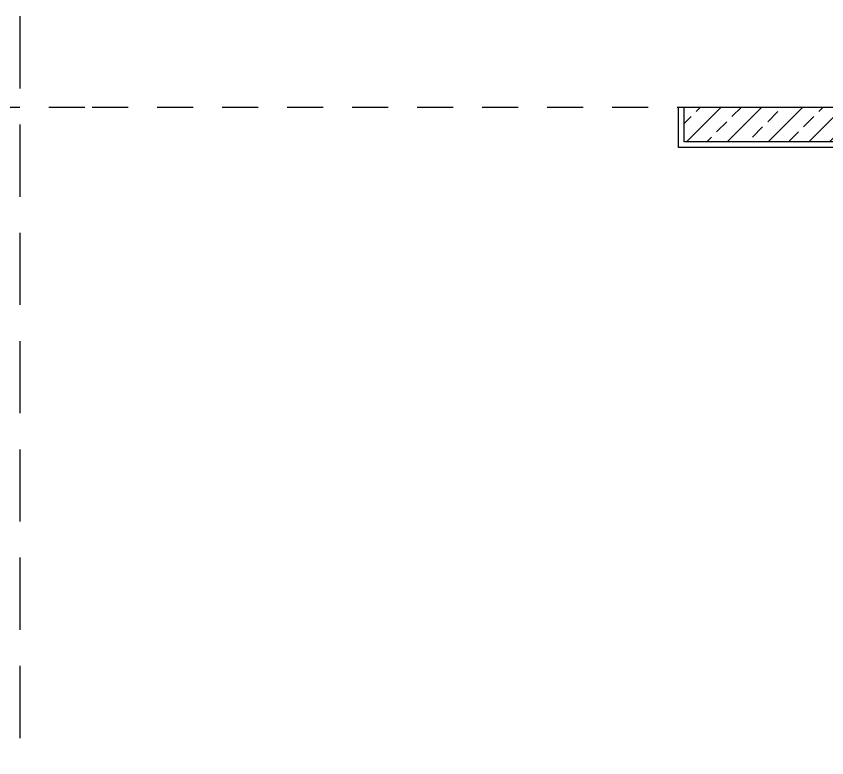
# Model space of a CAD drawing. Header units: metres. Extents: x -220 to 294, y -29 to 18.
# Drawn here: x 22.006 to 24.812, y -4.253 to -1.685 of the extents above; entities that cross this region are included whole.
import ezdxf

# ---------------------------------------------------------------- set-up
doc = ezdxf.new("R2010")
doc.units = ezdxf.units.M
doc.header["$MEASUREMENT"] = 0
doc.linetypes.add('DASHED2', pattern=[0.375, 0.25, -0.125])
doc.linetypes.add('DASHED4', pattern=[0.1875, 0.125, -0.0625])
doc.layers.add('Cizgi', color=7, linetype='Continuous')
doc.layers.add('Tarama', color=7, linetype='Continuous')

msp = doc.modelspace()

# ---------------------------------------------------------------- hatches: boundary and pattern name
at = {"layer": 'Tarama', "linetype": 'Continuous', "lineweight": -3}
h = msp.add_hatch(dxfattribs=at)
h.set_pattern_fill('ANSI33', color=58, scale=0.4, style=0)
h.paths.add_polyline_path([(25.5186, -2.12), (24.3186, -2.12), (24.3186, -2), (25.5186, -2)])

# ---------------------------------------------------------------- linework, layer by layer
at = {"layer": 'Cizgi', "color": 1, "linetype": 'DASHED2', "lineweight": -3}
msp.add_lwpolyline([(22.0186, -1.6852), (22.0186, -5.9502)], dxfattribs=at)
at = {"layer": 'Cizgi', "color": 73, "linetype": 'DASHED4', "lineweight": -3}
for points in [[(18.9686, -2), (22.2686, -2)], [(22.2686, -2), (34.7186, -2)]]:
    msp.add_lwpolyline(points, dxfattribs=at)
at = {"layer": 'Cizgi', "color": 241, "linetype": 'Continuous', "lineweight": -3}
for points in [[(24.2986, -2.14), (24.2986, -2)], [(24.2986, -2), (24.3186, -2)], [(25.5186, -2.14), (24.2986, -2.14)]]:
    msp.add_lwpolyline(points, dxfattribs=at)
at = {"layer": 'Cizgi', "color": 7, "linetype": 'Continuous', "lineweight": -3}
for points in [[(24.3186, -2.12), (24.3186, -2)], [(24.3186, -2), (25.0186, -2)], [(25.5186, -2.12), (24.3186, -2.12)]]:
    msp.add_lwpolyline(points, dxfattribs=at)

doc.saveas('drawing.dxf')
